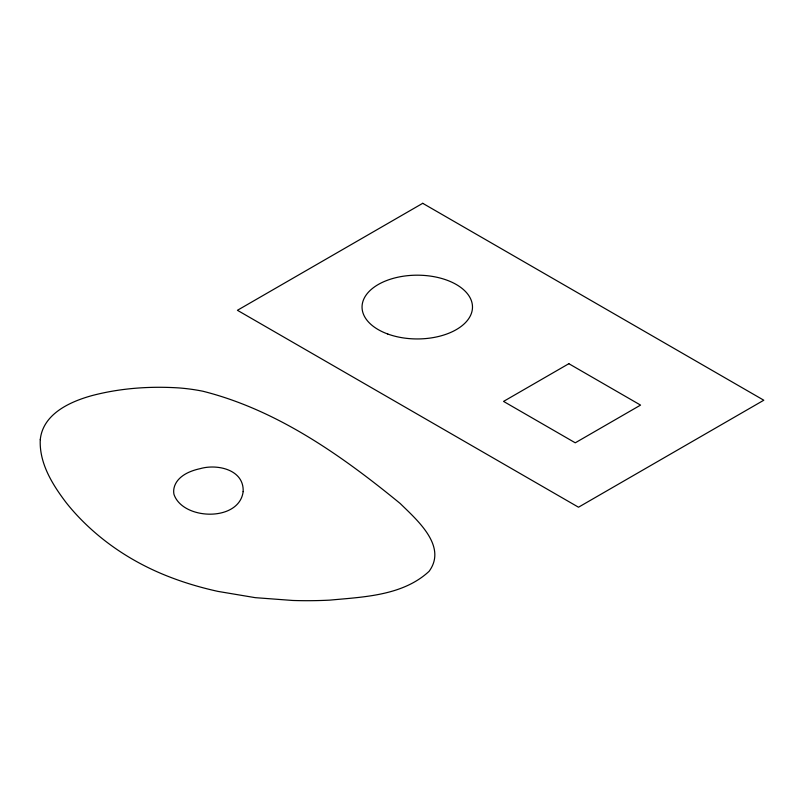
<?xml version="1.0" encoding="UTF-8"?>
<svg xmlns="http://www.w3.org/2000/svg" width="804" height="804" viewBox="0 0 804 804"><rect width="100%" height="100%" fill="white"/><g stroke="black" fill="none" stroke-linecap="round" stroke-linejoin="round"><path stroke-width="1.21" d="M40.26 439.677C39.165 463.245 52.401 484.51 66.129 502.58A374.553 216.246 0 0 0 88.731 526.962C112.279 548.881 140.278 565.755 170.297 577.222A239.12 138.057 0 0 0 218.045 591.412L255.27 597.663L292.767 600.467A261.169 150.78 0 0 0 329.72 600.136C363.639 596.95 402.744 595.784 429.095 571.322C447.587 546.157 416.874 519.907 400.191 503.495C341.8 455.667 277.099 409.899 202.899 391.236A120.861 69.777 0 0 0 179.001 387.93C149.856 386.061 120.278 388.151 91.988 395.598C69.988 401.658 42.893 413.919 40.26 439.677M243.15 491.596C239.331 522.148 182.568 520.369 173.945 494.259A47.335 27.326 0 0 1 174.086 487.787C175.955 479.797 183.161 474.501 190.417 471.616A41.798 24.13 0 0 1 200.166 468.662C217.15 463.697 244.225 469.556 243.15 491.596M422.723 203.311L237.421 310.294L578.498 507.213L763.8 400.221L422.723 203.311M568.85 363.699L503.545 401.407L575.262 442.813L640.557 405.105L568.85 363.699M387.759 334.012A55.215 31.879 0 0 0 472.44 308.354A55.215 31.879 0 0 0 391.608 278.837A55.215 31.879 0 0 0 387.759 334.012"/></g></svg>
